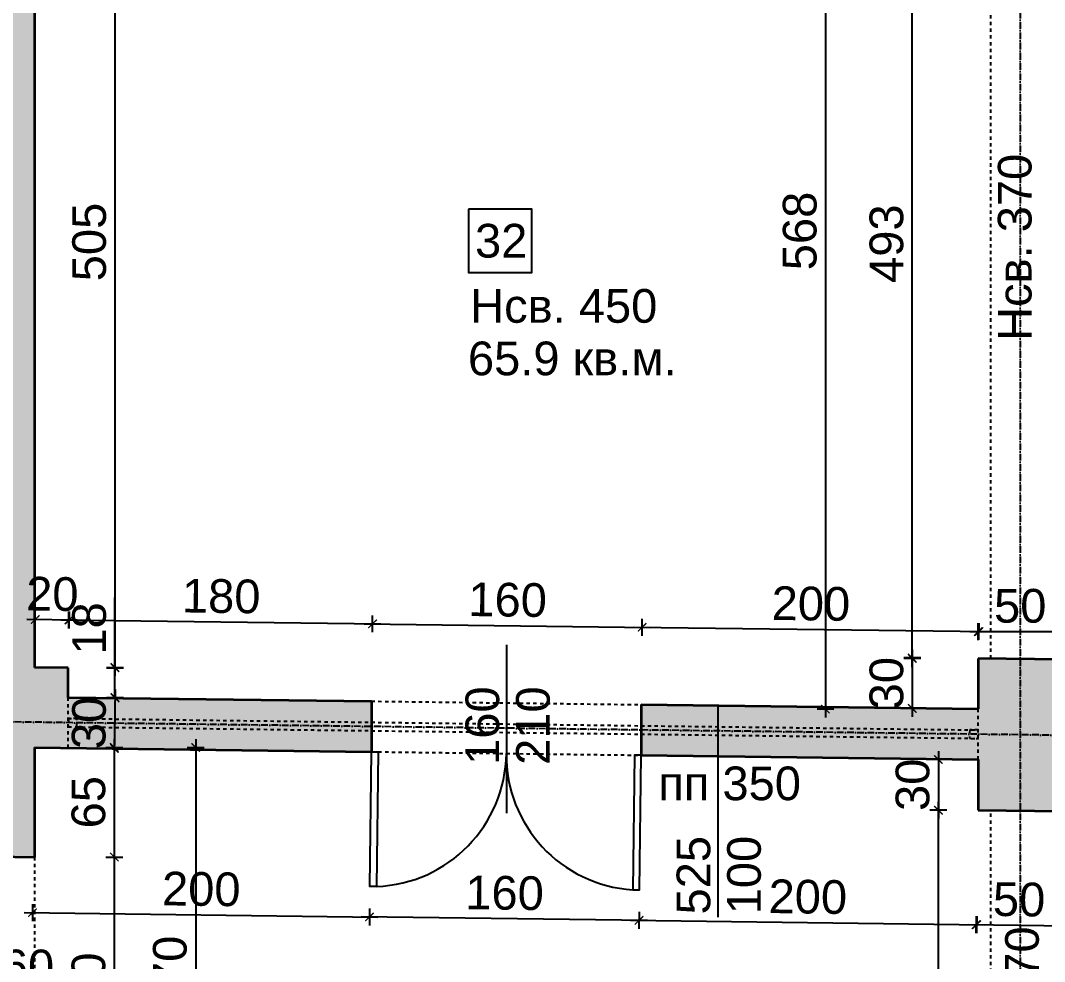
# Model space of a CAD drawing. Header units: inches. Extents: x -72385 to 39588, y -6525 to 66685.
# Drawn here: x -45348 to -44740, y 23279 to 23838 of the extents above; entities that cross this region are included whole.
import ezdxf

# ---------------------------------------------------------------- set-up
doc = ezdxf.new("R2010")
doc.units = ezdxf.units.IN
doc.header["$MEASUREMENT"] = 0
doc.linetypes.add('DashDot', pattern=[0.6, 0.4, -0.1, 0, -0.1])
doc.linetypes.add('Hidden', pattern=[0.4, 0.2, -0.2])
for name, color, linetype, lineweight in [('Врати', 251, 'Continuous', 25), ('Надписи Hсв', 252, 'Continuous', 25), ('Надписи врати', 252, 'Continuous', 25), ('Надписи коти вътрешни', 252, 'Continuous', 25), ('Надписи номера на пом.', 252, 'Continuous', 25), ('Надписи площ', 252, 'Continuous', 25), ('Надписи прозорци', 252, 'Continuous', 25), ('Оси', 252, 'DashDot', 25), ('Пунктир', 253, 'Hidden', 25), ('Разрезни линии', 7, 'Continuous', 35), ('Щрих стени', 254, 'Continuous', 25)]:
    doc.layers.add(name, color=color, linetype=linetype, lineweight=lineweight)
doc.styles.add('Arial Regular', font='arial.ttf')
doc.styles.get("Standard").update_dxf_attribs({"font": 'arial.ttf'})
doc.dimstyles.new('Annotative', dxfattribs={"dimscale": 0, "dimtxt": 20, "dimasz": 5, "dimexe": 5, "dimexo": 5, "dimgap": 5, "dimtad": 1, "dimdec": 0, "dimzin": 0, "dimdsep": 46, "dimtxsty": 'Standard', "dimblk": 'ARCHTICK', "dimcen": 5, "dimdle": 5, "dimadec": 0, "dimazin": 0, "dimtfac": 1, "dimtdec": 0, "dimtofl": 0, "dimtmove": 0, "dimatfit": 3, "dimldrblk": 'ARCHTICK', "dimfxl": 5, "dimfxlon": 1, "dimtolj": 1, "dimtzin": 0, "dimarcsym": 1})

# ---------------------------------------------------------------- blocks, each defined once
blk = doc.blocks.new('_ArchTick')
at = {"color": 0, "linetype": 'ByBlock', "const_width": 0.15}
blk.add_lwpolyline([(-0.5, -0.5), (0.5, 0.5)], dxfattribs=at)
blk = doc.blocks.new('*D2908')
at = {"layer": 'Defpoints', "color": 0, "ltscale": 50, "transparency": 16777216}
for p in [(-44818.92, 23951.43), (-44772.34, 23951.43), (-44772.34, 23458.84)]:
    blk.add_point(p, dxfattribs=at)
at = {"layer": 'Надписи коти вътрешни', "color": 0, "lineweight": -2, "ltscale": 50, "transparency": 16777216}
for p, q in [((-44818.92, 23453.84), (-44818.92, 23956.43)), ((-44813.92, 23951.43), (-44823.92, 23951.43)), ((-44813.92, 23458.84), (-44823.92, 23458.84))]:
    blk.add_line(p, q, dxfattribs=at)
at = {"layer": 'Надписи коти вътрешни', "color": 0, "lineweight": -2, "ltscale": 50, "transparency": 16777216, "xscale": 5, "yscale": 5, "zscale": 5}
for p, rotation in [((-44818.92, 23951.43), 90), ((-44818.92, 23458.84), 270)]:
    blk.add_blockref('_ArchTick', p, dxfattribs=dict(at, rotation=rotation))
at = {"layer": 'Надписи коти вътрешни', "color": 0, "ltscale": 50, "transparency": 16777216, "insert": (-44834.14, 23705.14), "char_height": 20, "attachment_point": 5, "rotation": 90}
blk.add_mtext('\\A1;493', dxfattribs=at)
blk = doc.blocks.new('*D2909')
at = {"layer": 'Defpoints', "color": 0, "ltscale": 50, "transparency": 16777216}
for p in [(-44804.84, 23459.26), (-44818.92, 23429.3), (-44804.84, 23429.3)]:
    blk.add_point(p, dxfattribs=at)
at = {"layer": 'Надписи коти вътрешни', "color": 0, "lineweight": -2, "ltscale": 50, "transparency": 16777216}
for p, q in [((-44818.92, 23464.26), (-44818.92, 23424.3)), ((-44813.92, 23459.26), (-44823.92, 23459.26)), ((-44813.92, 23429.3), (-44823.92, 23429.3))]:
    blk.add_line(p, q, dxfattribs=at)
at = {"layer": 'Надписи коти вътрешни', "color": 0, "lineweight": -2, "ltscale": 50, "transparency": 16777216, "xscale": 5, "yscale": 5, "zscale": 5}
for p, rotation in [((-44818.92, 23459.26), 90), ((-44818.92, 23429.3), 270)]:
    blk.add_blockref('_ArchTick', p, dxfattribs=dict(at, rotation=rotation))
at = {"layer": 'Надписи коти вътрешни', "color": 0, "ltscale": 50, "transparency": 16777216, "insert": (-44834.14, 23444.28), "char_height": 20, "attachment_point": 5, "rotation": 90}
blk.add_mtext('\\A1;30', dxfattribs=at)
blk = doc.blocks.new('*D2910')
at = {"layer": 'Defpoints', "color": 0, "ltscale": 50, "transparency": 16777216}
for p in [(-45339.84, 23958.65), (-45339.84, 23453.61), (-45292.14, 23453.61)]:
    blk.add_point(p, dxfattribs=at)
at = {"layer": 'Надписи коти вътрешни', "color": 0, "lineweight": -2, "ltscale": 50, "transparency": 16777216}
for p, q in [((-45297.14, 23958.65), (-45287.14, 23958.65)), ((-45292.14, 23963.65), (-45292.14, 23448.61)), ((-45297.14, 23453.61), (-45287.14, 23453.61))]:
    blk.add_line(p, q, dxfattribs=at)
at = {"layer": 'Надписи коти вътрешни', "color": 0, "lineweight": -2, "ltscale": 50, "transparency": 16777216, "xscale": 5, "yscale": 5, "zscale": 5}
for p, rotation in [((-45292.14, 23958.65), 90), ((-45292.14, 23453.61), 270)]:
    blk.add_blockref('_ArchTick', p, dxfattribs=dict(at, rotation=rotation))
at = {"layer": 'Надписи коти вътрешни', "color": 0, "ltscale": 50, "transparency": 16777216, "insert": (-45307.35, 23706.13), "char_height": 20, "attachment_point": 5, "rotation": 90}
blk.add_mtext('\\A1;505', dxfattribs=at)
blk = doc.blocks.new('*D7408')
at = {"layer": 'Defpoints', "color": 0, "ltscale": 50, "transparency": 16777216}
for p in [(-45319.84, 23453.36), (-45319.84, 23435.86), (-45292.14, 23435.86)]:
    blk.add_point(p, dxfattribs=at)
at = {"layer": 'Надписи коти вътрешни', "color": 0, "lineweight": -2, "ltscale": 50, "transparency": 16777216}
for p, q in [((-45292.14, 23453.36), (-45292.14, 23495.17)), ((-45292.14, 23435.86), (-45292.14, 23458.36)), ((-45297.14, 23453.36), (-45287.14, 23453.36)), ((-45297.14, 23435.86), (-45287.14, 23435.86))]:
    blk.add_line(p, q, dxfattribs=at)
at = {"layer": 'Надписи коти вътрешни', "color": 0, "lineweight": -2, "ltscale": 50, "transparency": 16777216, "xscale": 5, "yscale": 5, "zscale": 5}
for p, rotation in [((-45292.14, 23453.36), 90), ((-45292.14, 23435.86), 270)]:
    blk.add_blockref('_ArchTick', p, dxfattribs=dict(at, rotation=rotation))
at = {"layer": 'Надписи коти вътрешни', "color": 0, "ltscale": 50, "transparency": 16777216, "insert": (-45307.35, 23476.76), "char_height": 20, "attachment_point": 5, "rotation": 90}
blk.add_mtext('\\A1;18', dxfattribs=at)
blk = doc.blocks.new('*D2912')
at = {"layer": 'Defpoints', "color": 0, "ltscale": 50, "transparency": 16777216}
for p in [(-44772.27, 23996.43), (-44870.43, 23428.9), (-44772.34, 23428.89)]:
    blk.add_point(p, dxfattribs=at)
at = {"layer": 'Надписи коти вътрешни', "color": 0, "lineweight": -2, "ltscale": 50, "transparency": 16777216}
for p, q in [((-44870.37, 24001.44), (-44870.44, 23423.9)), ((-44865.37, 23996.44), (-44875.37, 23996.44)), ((-44865.43, 23428.9), (-44875.43, 23428.9))]:
    blk.add_line(p, q, dxfattribs=at)
at = {"layer": 'Надписи коти вътрешни', "color": 0, "lineweight": -2, "ltscale": 50, "transparency": 16777216, "xscale": 5, "yscale": 5, "zscale": 5}
for p, rotation in [((-44870.37, 23996.44), 89.99357450580152), ((-44870.43, 23428.9), 269.9935745058015)]:
    blk.add_blockref('_ArchTick', p, dxfattribs=dict(at, rotation=rotation))
at = {"layer": 'Надписи коти вътрешни', "color": 0, "ltscale": 50, "transparency": 16777216, "insert": (-44885.61, 23712.67), "char_height": 20, "attachment_point": 5, "rotation": 89.99357}
blk.add_mtext('\\A1;568', dxfattribs=at)
blk = doc.blocks.new('*D2913')
at = {"layer": 'Defpoints', "color": 0, "ltscale": 50, "transparency": 16777216}
for p in [(-45339.48, 23482.05), (-45339.84, 23453.61), (-45319.84, 23453.36)]:
    blk.add_point(p, dxfattribs=at)
at = {"layer": 'Надписи коти вътрешни', "color": 0, "lineweight": -2, "ltscale": 50, "transparency": 16777216}
for p, q in [((-45339.54, 23477.05), (-45339.41, 23487.05)), ((-45319.54, 23476.79), (-45319.41, 23486.79)), ((-45314.48, 23481.73), (-45344.47, 23482.11))]:
    blk.add_line(p, q, dxfattribs=at)
at = {"layer": 'Надписи коти вътрешни', "color": 0, "lineweight": -2, "ltscale": 50, "transparency": 16777216, "xscale": 5, "yscale": 5, "zscale": 5}
for p, rotation in [((-45339.48, 23482.05), 179.2706286525254), ((-45319.48, 23481.79), 359.2706286525254)]:
    blk.add_blockref('_ArchTick', p, dxfattribs=dict(at, rotation=rotation))
at = {"layer": 'Надписи коти вътрешни', "color": 0, "ltscale": 50, "transparency": 16777216, "insert": (-45329.28, 23497.13), "char_height": 20, "attachment_point": 5, "rotation": 359.27063}
blk.add_mtext('\\A1;20', dxfattribs=at)
blk = doc.blocks.new('*D4088')
at = {"layer": 'Defpoints', "color": 0, "ltscale": 50, "transparency": 16777216}
for p in [(-45139.25, 23479.5), (-45319.84, 23435.86), (-45139.84, 23433.57)]:
    blk.add_point(p, dxfattribs=at)
at = {"layer": 'Надписи коти вътрешни', "color": 0, "lineweight": -2, "ltscale": 50, "transparency": 16777216}
for p, q in [((-45319.32, 23476.79), (-45319.19, 23486.79)), ((-45139.32, 23474.5), (-45139.19, 23484.5)), ((-45324.25, 23481.85), (-45134.25, 23479.43))]:
    blk.add_line(p, q, dxfattribs=at)
at = {"layer": 'Надписи коти вътрешни', "color": 0, "lineweight": -2, "ltscale": 50, "transparency": 16777216, "xscale": 5, "yscale": 5, "zscale": 5}
for p, rotation in [((-45319.25, 23481.79), 179.2706286525463), ((-45139.25, 23479.5), 359.2706286525463)]:
    blk.add_blockref('_ArchTick', p, dxfattribs=dict(at, rotation=rotation))
at = {"layer": 'Надписи коти вътрешни', "color": 0, "ltscale": 50, "transparency": 16777216, "insert": (-45229.06, 23495.85), "char_height": 20, "attachment_point": 5, "rotation": 359.27063}
blk.add_mtext('\\A1;180', dxfattribs=at)
blk = doc.blocks.new('*D2914')
at = {"layer": 'Defpoints', "color": 0, "ltscale": 50, "transparency": 16777216}
for p in [(-44979.25, 23477.46), (-45139.84, 23433.57), (-44979.84, 23431.53)]:
    blk.add_point(p, dxfattribs=at)
at = {"layer": 'Надписи коти вътрешни', "color": 0, "lineweight": -2, "ltscale": 50, "transparency": 16777216}
for p, q in [((-45139.32, 23474.5), (-45139.19, 23484.5)), ((-45144.25, 23479.56), (-44974.25, 23477.4)), ((-44979.32, 23472.46), (-44979.19, 23482.46))]:
    blk.add_line(p, q, dxfattribs=at)
at = {"layer": 'Надписи коти вътрешни', "color": 0, "lineweight": -2, "ltscale": 50, "transparency": 16777216, "xscale": 5, "yscale": 5, "zscale": 5}
for p, rotation in [((-45139.25, 23479.5), 179.2706286525475), ((-44979.25, 23477.46), 359.2706286525475)]:
    blk.add_blockref('_ArchTick', p, dxfattribs=dict(at, rotation=rotation))
at = {"layer": 'Надписи коти вътрешни', "color": 0, "ltscale": 50, "transparency": 16777216, "insert": (-45059.06, 23493.69), "char_height": 20, "attachment_point": 5, "rotation": 359.27063}
blk.add_mtext('\\A1;160', dxfattribs=at)
blk = doc.blocks.new('*D2915')
at = {"layer": 'Defpoints', "color": 0, "ltscale": 50, "transparency": 16777216}
for p in [(-44779.25, 23474.92), (-44979.84, 23431.53), (-44779.84, 23428.98)]:
    blk.add_point(p, dxfattribs=at)
at = {"layer": 'Надписи коти вътрешни', "color": 0, "lineweight": -2, "ltscale": 50, "transparency": 16777216}
for p, q in [((-44979.32, 23472.46), (-44979.19, 23482.46)), ((-44779.32, 23469.92), (-44779.19, 23479.91)), ((-44984.25, 23477.52), (-44774.25, 23474.85))]:
    blk.add_line(p, q, dxfattribs=at)
at = {"layer": 'Надписи коти вътрешни', "color": 0, "lineweight": -2, "ltscale": 50, "transparency": 16777216, "xscale": 5, "yscale": 5, "zscale": 5}
for p, rotation in [((-44979.25, 23477.46), 179.2706286525473), ((-44779.25, 23474.92), 359.2706286525473)]:
    blk.add_blockref('_ArchTick', p, dxfattribs=dict(at, rotation=rotation))
at = {"layer": 'Надписи коти вътрешни', "color": 0, "ltscale": 50, "transparency": 16777216, "insert": (-44879.06, 23491.4), "char_height": 20, "attachment_point": 5, "rotation": 359.27063}
blk.add_mtext('\\A1;200', dxfattribs=at)
blk = doc.blocks.new('*D2916')
at = {"layer": 'Defpoints', "color": 0, "ltscale": 50, "transparency": 16777216}
for p in [(-44729.84, 23474.85), (-44779.84, 23458.94), (-44729.84, 23458.94)]:
    blk.add_point(p, dxfattribs=at)
at = {"layer": 'Надписи коти вътрешни', "color": 0, "lineweight": -2, "ltscale": 50, "transparency": 16777216}
for p, q in [((-44779.84, 23469.85), (-44779.84, 23479.85)), ((-44729.84, 23469.85), (-44729.84, 23479.85)), ((-44784.84, 23474.85), (-44724.84, 23474.85))]:
    blk.add_line(p, q, dxfattribs=at)
at = {"layer": 'Надписи коти вътрешни', "color": 0, "lineweight": -2, "ltscale": 50, "transparency": 16777216, "xscale": 5, "yscale": 5, "zscale": 5, "rotation": 180}
blk.add_blockref('_ArchTick', (-44779.84, 23474.85), dxfattribs=at)
at = {"layer": 'Надписи коти вътрешни', "color": 0, "lineweight": -2, "ltscale": 50, "transparency": 16777216, "xscale": 5, "yscale": 5, "zscale": 5}
blk.add_blockref('_ArchTick', (-44729.84, 23474.85), dxfattribs=at)
at = {"layer": 'Надписи коти вътрешни', "color": 0, "ltscale": 50, "transparency": 16777216, "insert": (-44754.84, 23490.06), "char_height": 20, "attachment_point": 5}
blk.add_mtext('\\A1;50', dxfattribs=at)
blk = doc.blocks.new('*D7410')
at = {"layer": 'Defpoints', "color": 0, "ltscale": 50, "transparency": 16777216}
for p in [(-45339.84, 23341.1), (-45339.84, 23181.09), (-45292.55, 23181.09)]:
    blk.add_point(p, dxfattribs=at)
at = {"layer": 'Надписи коти вътрешни', "color": 0, "lineweight": -2, "ltscale": 50, "transparency": 16777216}
for p, q in [((-45292.55, 23346.1), (-45292.55, 23176.09)), ((-45297.55, 23341.1), (-45287.55, 23341.1)), ((-45297.55, 23181.09), (-45287.55, 23181.09))]:
    blk.add_line(p, q, dxfattribs=at)
at = {"layer": 'Надписи коти вътрешни', "color": 0, "lineweight": -2, "ltscale": 50, "transparency": 16777216, "xscale": 5, "yscale": 5, "zscale": 5}
for p, rotation in [((-45292.55, 23341.1), 90), ((-45292.55, 23181.09), 270)]:
    blk.add_blockref('_ArchTick', p, dxfattribs=dict(at, rotation=rotation))
at = {"layer": 'Надписи коти вътрешни', "color": 0, "ltscale": 50, "transparency": 16777216, "insert": (-45307.76, 23261.1), "char_height": 20, "attachment_point": 5, "rotation": 90}
blk.add_mtext('\\A1;160', dxfattribs=at)
blk = doc.blocks.new('*D7409')
at = {"layer": 'Defpoints', "color": 0, "ltscale": 50, "transparency": 16777216}
for p in [(-45339.84, 23406.11), (-45339.84, 23341.1), (-45292.55, 23341.1)]:
    blk.add_point(p, dxfattribs=at)
at = {"layer": 'Надписи коти вътрешни', "color": 0, "lineweight": -2, "ltscale": 50, "transparency": 16777216}
for p, q in [((-45297.55, 23406.11), (-45287.55, 23406.11)), ((-45292.55, 23411.11), (-45292.55, 23336.1)), ((-45297.55, 23341.1), (-45287.55, 23341.1))]:
    blk.add_line(p, q, dxfattribs=at)
at = {"layer": 'Надписи коти вътрешни', "color": 0, "lineweight": -2, "ltscale": 50, "transparency": 16777216, "xscale": 5, "yscale": 5, "zscale": 5}
for p, rotation in [((-45292.55, 23406.11), 90), ((-45292.55, 23341.1), 270)]:
    blk.add_blockref('_ArchTick', p, dxfattribs=dict(at, rotation=rotation))
at = {"layer": 'Надписи коти вътрешни', "color": 0, "ltscale": 50, "transparency": 16777216, "insert": (-45307.76, 23373.61), "char_height": 20, "attachment_point": 5, "rotation": 90}
blk.add_mtext('\\A1;65', dxfattribs=at)
blk = doc.blocks.new('*D3059')
at = {"layer": 'Defpoints', "color": 0, "ltscale": 50, "transparency": 16777216}
for p in [(-44779.84, 23368.93), (-44729.84, 23368.29), (-44730.7, 23300.28)]:
    blk.add_point(p, dxfattribs=at)
at = {"layer": 'Надписи коти вътрешни', "color": 0, "lineweight": -2, "ltscale": 50, "transparency": 16777216}
for p, q in [((-44780.64, 23305.92), (-44780.77, 23295.92)), ((-44730.64, 23305.28), (-44730.77, 23295.28)), ((-44785.7, 23300.98), (-44725.7, 23300.22))]:
    blk.add_line(p, q, dxfattribs=at)
at = {"layer": 'Надписи коти вътрешни', "color": 0, "lineweight": -2, "ltscale": 50, "transparency": 16777216, "xscale": 5, "yscale": 5, "zscale": 5}
for p, rotation in [((-44780.7, 23300.92), 179.2706286525463), ((-44730.7, 23300.28), 359.2706286525462)]:
    blk.add_blockref('_ArchTick', p, dxfattribs=dict(at, rotation=rotation))
at = {"layer": 'Надписи коти вътрешни', "color": 0, "ltscale": 50, "transparency": 16777216, "insert": (-44755.51, 23315.81), "char_height": 20, "attachment_point": 5, "rotation": 359.27063}
blk.add_mtext('\\A1;50', dxfattribs=at)
blk = doc.blocks.new('*D3060')
at = {"layer": 'Defpoints', "color": 0, "ltscale": 50, "transparency": 16777216}
for p in [(-44979.84, 23401.53), (-44779.84, 23398.98), (-44781.09, 23300.92)]:
    blk.add_point(p, dxfattribs=at)
at = {"layer": 'Надписи коти вътрешни', "color": 0, "lineweight": -2, "ltscale": 50, "transparency": 16777216}
for p, q in [((-44981.02, 23308.47), (-44981.15, 23298.47)), ((-44986.09, 23303.53), (-44776.09, 23300.86)), ((-44781.02, 23305.92), (-44781.15, 23295.92))]:
    blk.add_line(p, q, dxfattribs=at)
at = {"layer": 'Надписи коти вътрешни', "color": 0, "lineweight": -2, "ltscale": 50, "transparency": 16777216, "xscale": 5, "yscale": 5, "zscale": 5}
for p, rotation in [((-44981.09, 23303.47), 179.2706286525494), ((-44781.09, 23300.92), 359.2706286525493)]:
    blk.add_blockref('_ArchTick', p, dxfattribs=dict(at, rotation=rotation))
at = {"layer": 'Надписи коти вътрешни', "color": 0, "ltscale": 50, "transparency": 16777216, "insert": (-44880.89, 23317.41), "char_height": 20, "attachment_point": 5, "rotation": 359.27063}
blk.add_mtext('\\A1;200', dxfattribs=at)
blk = doc.blocks.new('*D3061')
at = {"layer": 'Defpoints', "color": 0, "ltscale": 50, "transparency": 16777216}
for p in [(-45139.84, 23403.56), (-44979.84, 23401.53), (-45141.09, 23305.51)]:
    blk.add_point(p, dxfattribs=at)
at = {"layer": 'Надписи коти вътрешни', "color": 0, "lineweight": -2, "ltscale": 50, "transparency": 16777216}
for p, q in [((-45141.02, 23310.51), (-45141.15, 23300.51)), ((-44981.02, 23308.47), (-44981.15, 23298.47)), ((-44976.09, 23303.41), (-45146.09, 23305.57))]:
    blk.add_line(p, q, dxfattribs=at)
at = {"layer": 'Надписи коти вътрешни', "color": 0, "lineweight": -2, "ltscale": 50, "transparency": 16777216, "xscale": 5, "yscale": 5, "zscale": 5}
for p, rotation in [((-45141.09, 23305.51), 179.2706286525475), ((-44981.09, 23303.47), 359.2706286525476)]:
    blk.add_blockref('_ArchTick', p, dxfattribs=dict(at, rotation=rotation))
at = {"layer": 'Надписи коти вътрешни', "color": 0, "ltscale": 50, "transparency": 16777216, "insert": (-45060.89, 23319.7), "char_height": 20, "attachment_point": 5, "rotation": 359.27063}
blk.add_mtext('\\A1;160', dxfattribs=at)
blk = doc.blocks.new('*D3062')
at = {"layer": 'Defpoints', "color": 0, "ltscale": 50, "transparency": 16777216}
for p in [(-45339.84, 23406.11), (-45139.84, 23403.56), (-45141.09, 23305.51)]:
    blk.add_point(p, dxfattribs=at)
at = {"layer": 'Надписи коти вътрешни', "color": 0, "lineweight": -2, "ltscale": 50, "transparency": 16777216}
for p, q in [((-45341.02, 23313.05), (-45341.15, 23303.05)), ((-45141.02, 23310.51), (-45141.15, 23300.51)), ((-45346.09, 23308.12), (-45136.09, 23305.44))]:
    blk.add_line(p, q, dxfattribs=at)
at = {"layer": 'Надписи коти вътрешни', "color": 0, "lineweight": -2, "ltscale": 50, "transparency": 16777216, "xscale": 5, "yscale": 5, "zscale": 5}
for p, rotation in [((-45341.09, 23308.05), 179.2706286525494), ((-45141.09, 23305.51), 359.2706286525493)]:
    blk.add_blockref('_ArchTick', p, dxfattribs=dict(at, rotation=rotation))
at = {"layer": 'Надписи коти вътрешни', "color": 0, "ltscale": 50, "transparency": 16777216, "insert": (-45240.89, 23321.99), "char_height": 20, "attachment_point": 5, "rotation": 359.27063}
blk.add_mtext('\\A1;200', dxfattribs=at)
blk = doc.blocks.new('*D3063')
at = {"layer": 'Defpoints', "color": 0, "ltscale": 50, "transparency": 16777216}
for p in [(-45339.84, 23406.11), (-45339.84, 23136.09), (-45244.22, 23136.09)]:
    blk.add_point(p, dxfattribs=at)
at = {"layer": 'Надписи коти вътрешни', "color": 0, "lineweight": -2, "ltscale": 50, "transparency": 16777216}
for p, q in [((-45249.22, 23406.11), (-45239.22, 23406.11)), ((-45244.22, 23411.11), (-45244.22, 23131.09)), ((-45249.22, 23136.09), (-45239.22, 23136.09))]:
    blk.add_line(p, q, dxfattribs=at)
at = {"layer": 'Надписи коти вътрешни', "color": 0, "lineweight": -2, "ltscale": 50, "transparency": 16777216, "xscale": 5, "yscale": 5, "zscale": 5}
for p, rotation in [((-45244.22, 23406.11), 90), ((-45244.22, 23136.09), 270)]:
    blk.add_blockref('_ArchTick', p, dxfattribs=dict(at, rotation=rotation))
at = {"layer": 'Надписи коти вътрешни', "color": 0, "ltscale": 50, "transparency": 16777216, "insert": (-45259.44, 23271.1), "char_height": 20, "attachment_point": 5, "rotation": 90}
blk.add_mtext('\\A1;270', dxfattribs=at)
blk = doc.blocks.new('*D3064')
at = {"layer": 'Defpoints', "color": 0, "ltscale": 50, "transparency": 16777216}
for p in [(-44779.84, 23398.98), (-44803.44, 23368.93), (-44779.84, 23368.93)]:
    blk.add_point(p, dxfattribs=at)
at = {"layer": 'Надписи коти вътрешни', "color": 0, "lineweight": -2, "ltscale": 50, "transparency": 16777216}
for p, q in [((-44803.44, 23403.98), (-44803.44, 23363.93)), ((-44798.44, 23398.98), (-44808.44, 23398.98)), ((-44798.44, 23368.93), (-44808.44, 23368.93))]:
    blk.add_line(p, q, dxfattribs=at)
at = {"layer": 'Надписи коти вътрешни', "color": 0, "lineweight": -2, "ltscale": 50, "transparency": 16777216, "xscale": 5, "yscale": 5, "zscale": 5}
for p, rotation in [((-44803.44, 23398.98), 90), ((-44803.44, 23368.93), 270)]:
    blk.add_blockref('_ArchTick', p, dxfattribs=dict(at, rotation=rotation))
at = {"layer": 'Надписи коти вътрешни', "color": 0, "ltscale": 50, "transparency": 16777216, "insert": (-44818.66, 23383.96), "char_height": 20, "attachment_point": 5, "rotation": 90}
blk.add_mtext('\\A1;30', dxfattribs=at)
blk = doc.blocks.new('*D3065')
at = {"layer": 'Defpoints', "color": 0, "ltscale": 50, "transparency": 16777216}
for p in [(-44803.44, 23368.83), (-44772.34, 23368.83), (-44772.34, 23128.86)]:
    blk.add_point(p, dxfattribs=at)
at = {"layer": 'Надписи коти вътрешни', "color": 0, "lineweight": -2, "ltscale": 50, "transparency": 16777216}
for p, q in [((-44803.44, 23123.86), (-44803.44, 23373.83)), ((-44798.44, 23368.83), (-44808.44, 23368.83)), ((-44798.44, 23128.86), (-44808.44, 23128.86))]:
    blk.add_line(p, q, dxfattribs=at)
at = {"layer": 'Надписи коти вътрешни', "color": 0, "lineweight": -2, "ltscale": 50, "transparency": 16777216, "xscale": 5, "yscale": 5, "zscale": 5}
for p, rotation in [((-44803.44, 23368.83), 90), ((-44803.44, 23128.86), 270)]:
    blk.add_blockref('_ArchTick', p, dxfattribs=dict(at, rotation=rotation))
at = {"layer": 'Надписи коти вътрешни', "color": 0, "ltscale": 50, "transparency": 16777216, "insert": (-44818.66, 23248.85), "char_height": 20, "attachment_point": 5, "rotation": 90}
blk.add_mtext('\\A1;240', dxfattribs=at)
blk = doc.blocks.new('*D7407')
at = {"layer": 'Defpoints', "color": 0, "ltscale": 10, "transparency": 16777216}
for p in [(-45280.48, 23435.36), (-45292.48, 23405.51), (-45280.86, 23405.36)]:
    blk.add_point(p, dxfattribs=at)
at = {"layer": 'Надписи коти вътрешни', "color": 0, "lineweight": -2, "ltscale": 10, "transparency": 16777216}
for p, q in [((-45292.04, 23440.5), (-45292.55, 23400.51)), ((-45287.1, 23435.44), (-45297.1, 23435.57)), ((-45287.48, 23405.44), (-45297.48, 23405.57))]:
    blk.add_line(p, q, dxfattribs=at)
at = {"layer": 'Надписи коти вътрешни', "color": 0, "lineweight": -2, "ltscale": 10, "transparency": 16777216, "xscale": 5, "yscale": 5, "zscale": 5}
for p, rotation in [((-45292.1, 23435.5), 89.27062865254908), ((-45292.48, 23405.51), 269.2706286525491)]:
    blk.add_blockref('_ArchTick', p, dxfattribs=dict(at, rotation=rotation))
at = {"layer": 'Надписи коти вътрешни', "color": 0, "ltscale": 10, "transparency": 16777216, "insert": (-45307.51, 23420.7), "char_height": 20, "attachment_point": 5, "rotation": 89.27063}
blk.add_mtext('\\A1;30', dxfattribs=at)

msp = doc.modelspace()

# ---------------------------------------------------------------- hatches: boundary and pattern name
at = {"layer": 'Щрих стени', "ltscale": 10}
h = msp.add_hatch(color=256, dxfattribs=at)
h.dxf.hatch_style = 1
h.paths.add_polyline_path([(-45319.84, 23453.36), (-45339.84, 23453.61), (-45339.84, 23958.65), (-45337.34, 23958.62), (-45337.34, 24038.63), (-45372.34, 24039.08), (-45372.34, 23959.07), (-45369.84, 23959.04), (-45369.84, 23454), (-45372.34, 23454.03), (-45372.34, 23436.53), (-45449.84, 23437.51), (-45449.84, 23407.51), (-45369.84, 23406.49), (-45369.84, 23341.49), (-45339.84, 23341.1), (-45339.84, 23406.11), (-45139.84, 23403.56), (-45139.84, 23433.57), (-45319.84, 23435.86)])
h.paths.add_polyline_path([(-44729.84, 23458.3), (-44779.84, 23458.94), (-44779.84, 23428.98), (-44979.84, 23431.53), (-44979.84, 23401.53), (-44779.84, 23398.98), (-44779.84, 23368.93), (-44729.84, 23368.29), (-44729.84, 23398.34), (-44179.84, 23391.34), (-44179.84, 23361.29), (-44129.84, 23360.66), (-44129.84, 23390.71), (-43699.84, 23385.23), (-43699.84, 23415.23), (-44129.84, 23420.71), (-44129.84, 23450.66), (-44139.84, 23450.79), (-44139.84, 23943.38), (-44137.34, 23943.35), (-44137.34, 24023.35), (-44172.34, 24023.8), (-44172.34, 23943.79), (-44169.84, 23943.76), (-44169.84, 23451.17), (-44204.84, 23451.62), (-44204.84, 23421.66), (-44729.84, 23428.35)])
h.paths.add_polyline_path([(-44737.34, 24030.99), (-44772.34, 24031.44), (-44772.34, 23951.43), (-44737.34, 23950.98)])
h.paths.add_polyline_path([(-45037.34, 24034.81), (-45072.34, 24035.26), (-45072.34, 24000.25), (-45037.34, 23999.81)])
h.paths.add_polyline_path([(-44437.34, 24027.17), (-44472.34, 24027.62), (-44472.34, 23992.61), (-44437.34, 23992.17)])
h.paths.add_polyline_path([(-43837.34, 24019.53), (-43872.34, 24019.98), (-43872.34, 23984.98), (-43837.34, 23984.53)], flags=17)
h.paths.add_polyline_path([(-43507.34, 24015.33), (-43572.34, 24016.16), (-43572.34, 23936.15), (-43554.84, 23935.93), (-43554.84, 23443.34), (-43579.84, 23443.66), (-43579.84, 23413.71), (-43609.84, 23414.09), (-43609.84, 23384.09), (-43579.84, 23383.7), (-43579.84, 23353.65), (-43499.84, 23352.63), (-43499.84, 23382.69), (-43064.84, 23377.15), (-43064.84, 23407.15), (-43499.84, 23412.69), (-43499.84, 23442.64), (-43524.84, 23442.96), (-43524.84, 23935.55), (-43507.34, 23935.33)])
h.paths.add_polyline_path([(-43207.34, 24011.51), (-43242.34, 24011.96), (-43242.34, 23976.96), (-43207.34, 23976.51)], flags=17)
h.paths.add_polyline_path([(-42709.84, 23402.63), (-42899.84, 23405.05), (-42899.84, 23435), (-42909.84, 23435.13), (-42909.84, 23927.72), (-42907.34, 23927.69), (-42907.34, 24007.69), (-42942.34, 24008.14), (-42942.34, 23928.13), (-42939.84, 23928.1), (-42939.84, 23435.51), (-42974.84, 23435.96), (-42974.84, 23376), (-42949.84, 23375.68), (-42949.84, 23345.63), (-42899.84, 23345), (-42899.84, 23375.05), (-42709.84, 23372.63)])

# ---------------------------------------------------------------- linework, layer by layer
at = {"layer": 'Врати', "ltscale": 50}
for points in [[(-45139.84, 23403.56), (-45135.84, 23403.51), (-45136.86, 23323.51), (-45140.86, 23323.56)], [(-44979.84, 23401.53), (-44983.84, 23401.58), (-44984.86, 23321.58), (-44980.86, 23321.53)]]:
    msp.add_lwpolyline(points, close=True, dxfattribs=at)
for centre, start, end in [((-45139.84, 23403.56), 272.13661, 359.27063), ((-44979.84, 23401.53), 179.27063, 266.40464)]:
    msp.add_arc(centre, 80.01, start, end, dxfattribs=at)
at = {"layer": 'Надписи врати', "ltscale": 50}
msp.add_line((-45059.58, 23367.11), (-45059.58, 23467.11), dxfattribs=at)
at = {"layer": 'Надписи номера на пом.', "ltscale": 50}
msp.add_lwpolyline([(-45082.3, 23725.57), (-45082.3, 23688.07), (-45044.8, 23688.07), (-45044.8, 23725.57)], close=True, dxfattribs=at)
at = {"layer": 'Надписи прозорци', "ltscale": 50}
msp.add_line((-44934.29, 23430.95), (-44934.29, 23305.3), dxfattribs=at)
at = {"layer": 'Оси', "ltscale": 10}
for p, q in [((-44754.84, 24513.75), (-44754.84, 21713.53)), ((-39839.84, 23351.09), (-52799.84, 23516.08))]:
    msp.add_line(p, q, dxfattribs=at)
at = {"layer": 'Пунктир', "ltscale": 10}
for p, q in [((-44772.34, 23458.84), (-44772.34, 23951.43)), ((-45319.84, 23435.86), (-44779.84, 23428.98)), ((-45319.84, 23405.86), (-45319.84, 23435.86)), ((-45139.84, 23433.57), (-44979.84, 23431.53)), ((-44779.84, 23398.98), (-44779.84, 23428.98)), ((-45319.84, 23423.36), (-44779.84, 23416.48)), ((-45319.84, 23418.36), (-44779.84, 23411.48)), ((-45319.84, 23405.86), (-44779.84, 23398.98)), ((-45139.84, 23403.56), (-44979.84, 23401.53)), ((-44772.34, 23128.86), (-44772.34, 23368.83)), ((-45339.84, 23341.1), (-45339.84, 23181.09))]:
    msp.add_line(p, q, dxfattribs=at)
for points in [[(-45319.84, 23418.36), (-45314.84, 23418.29), (-45314.77, 23423.29), (-45319.77, 23423.36), (-45319.84, 23418.36)], [(-44784.9, 23411.55), (-44779.9, 23411.49), (-44779.84, 23416.49), (-44784.84, 23416.55), (-44784.9, 23411.55)]]:
    msp.add_lwpolyline(points, dxfattribs=at)
at = {"layer": 'Разрезни линии', "ltscale": 50}
for p, q in [((-45339.84, 23958.65), (-45339.84, 23453.61)), ((-44729.84, 23458.3), (-44779.84, 23458.94)), ((-44779.84, 23458.94), (-44779.84, 23428.98)), ((-45319.84, 23453.36), (-45339.84, 23453.61)), ((-45319.84, 23435.86), (-45319.84, 23453.36)), ((-45319.84, 23435.86), (-45139.84, 23433.57)), ((-45139.84, 23433.57), (-45139.84, 23403.56)), ((-44979.84, 23431.53), (-44779.84, 23428.98)), ((-44979.84, 23431.53), (-44979.84, 23401.53)), ((-45339.84, 23406.11), (-45139.84, 23403.56)), ((-45339.84, 23406.11), (-45339.84, 23341.1)), ((-44979.84, 23401.53), (-44779.84, 23398.98)), ((-44779.84, 23398.98), (-44779.84, 23368.93)), ((-44779.84, 23368.93), (-44729.84, 23368.29)), ((-45369.84, 23341.49), (-45339.84, 23341.1))]:
    msp.add_line(p, q, dxfattribs=at)

# ---------------------------------------------------------------- texts
at = {"layer": 'Надписи Hсв', "ltscale": 100, "char_height": 20, "width": 180.4891, "attachment_point": 1, "rotation": 90, "style": 'Arial Regular'}
for insert in [(-44768.13, 23647.39), (-44763.8, 23188.81)]:
    msp.add_mtext('\\pxt8;Hсв. 370', dxfattribs=dict(at, insert=insert))
at = {"layer": 'Надписи Hсв', "ltscale": 100, "insert": (-45081.34, 23678.2), "char_height": 20, "width": 180.4891, "attachment_point": 1, "style": 'Arial Regular'}
msp.add_mtext('\\pxt8;Hсв. 450', dxfattribs=at)
at = {"layer": 'Надписи врати', "ltscale": 100, "char_height": 20, "width": 180.4891, "attachment_point": 1, "rotation": 90, "style": 'Arial Regular'}
for s, insert in [('160', (-45084.1, 23395.77)), ('210', (-45054.1, 23395.77))]:
    msp.add_mtext(s, dxfattribs=dict(at, insert=insert))
at = {"layer": 'Надписи врати', "ltscale": 100, "insert": (-45374.82, 23286.13), "char_height": 20, "width": 180.4891, "attachment_point": 1, "style": 'Arial Regular'}
msp.add_mtext('160', dxfattribs=at)
at = {"layer": 'Надписи номера на пом.', "ltscale": 100, "insert": (-45153.15, 23716.89), "char_height": 20, "width": 180.4891, "attachment_point": 1, "style": 'Arial Regular'}
msp.add_mtext('\\pxqc;32', dxfattribs=at)
at = {"layer": 'Надписи площ', "ltscale": 100, "insert": (-45082.64, 23647.04), "char_height": 20, "width": 180.4891, "attachment_point": 1, "style": 'Arial Regular'}
msp.add_mtext('65.9 кв.м.', dxfattribs=at)
at = {"layer": 'Надписи прозорци', "ltscale": 100, "insert": (-44969.6, 23394.81), "char_height": 20, "width": 180.4891, "attachment_point": 1, "style": 'Arial Regular'}
msp.add_mtext('пп 350', dxfattribs=at)
at = {"layer": 'Надписи прозорци', "ltscale": 100, "char_height": 20, "width": 180.4891, "attachment_point": 3, "rotation": 90, "style": 'Arial Regular'}
for s, insert in [('525', (-44958.8, 23353.59)), ('100', (-44928.8, 23353.67))]:
    msp.add_mtext(s, dxfattribs=dict(at, insert=insert))

# ---------------------------------------------------------------- dimensions: what is measured, and where the dimension line sits
at = {"layer": 'Надписи коти вътрешни', "ltscale": 50}
for p1, p2, distance, picture, middle in [((-44772.27, 23996.43), (-44772.34, 23428.89), -98.1, '*D2912', (-44885.61, 23712.67)), ((-45319.84, 23435.86), (-45139.84, 23433.57), 45.94, '*D4088', (-45229.06, 23495.85)), ((-45139.84, 23433.57), (-44979.84, 23431.53), 45.94, '*D2914', (-45059.06, 23493.69)), ((-44979.84, 23431.53), (-44779.84, 23428.98), 45.94, '*D2915', (-44879.06, 23491.4)), ((-45339.84, 23406.11), (-45139.84, 23403.56), -98.07, '*D3062', (-45240.89, 23321.99)), ((-45339.84, 23406.11), (-45339.84, 23136.09), 95.61, '*D3063', (-45259.44, 23271.1)), ((-44979.84, 23401.53), (-45139.84, 23403.56), 98.07, '*D3061', (-45060.89, 23319.7)), ((-44979.84, 23401.53), (-44779.84, 23398.98), -98.07, '*D3060', (-44880.89, 23317.41)), ((-44779.84, 23368.93), (-44729.84, 23368.29), -68.02, '*D3059', (-44755.51, 23315.81))]:
    dim = msp.add_aligned_dim(p1=p1, p2=p2, distance=distance, dimstyle='Annotative', override={"dimscale": 0, "dimtix": 0, "dimtofl": 0, "dimtmove": 0, "dimatfit": 3}, dxfattribs=at)
    dim.commit()
    dim.dimension.update_dxf_attribs({"geometry": picture, "text_midpoint": middle})
for base, p1, p2, picture, middle in [((-45292.14, 23453.61), (-45339.84, 23958.65), (-45339.84, 23453.61), '*D2910', (-45307.35, 23706.13)), ((-44818.92, 23951.43), (-44772.34, 23458.84), (-44772.34, 23951.43), '*D2908', (-44834.14, 23705.14)), ((-45292.55, 23341.1), (-45339.84, 23406.11), (-45339.84, 23341.1), '*D7409', (-45307.76, 23373.61)), ((-44803.44, 23368.83), (-44772.34, 23128.86), (-44772.34, 23368.83), '*D3065', (-44818.66, 23248.85)), ((-45292.55, 23181.09), (-45339.84, 23341.1), (-45339.84, 23181.09), '*D7410', (-45307.76, 23261.1))]:
    dim = msp.add_linear_dim(base=base, p1=p1, p2=p2, angle=90, dimstyle='Annotative', override={"dimscale": 0, "dimtix": 0, "dimtofl": 0, "dimtmove": 0, "dimatfit": 3}, dxfattribs=at)
    dim.commit()
    dim.dimension.update_dxf_attribs({"geometry": picture, "text_midpoint": middle})
for base, p1, p2, angle, picture, middle, dimtype in [((-45339.48, 23482.05), (-45319.84, 23453.36), (-45339.84, 23453.61), 179.27063, '*D2913', (-45329.48, 23481.92), 129), ((-45292.142, 23435.858), (-45319.8373, 23453.3595), (-45319.8373, 23435.858), 90, '*D7408', (-45292.142, 23476.7633), 128), ((-44818.92, 23429.3), (-44804.84, 23459.26), (-44804.84, 23429.3), 90, '*D2909', (-44818.92, 23444.28), 128), ((-44803.44, 23368.93), (-44779.84, 23398.98), (-44779.84, 23368.93), 90, '*D3064', (-44803.44, 23383.96), 128)]:
    dim = msp.add_linear_dim(base=base, p1=p1, p2=p2, angle=angle, dimstyle='Annotative', override={"dimscale": 0, "dimtix": 0, "dimtofl": 0, "dimtmove": 0, "dimatfit": 3}, dxfattribs=at)
    dim.commit()
    dim.dimension.update_dxf_attribs({"geometry": picture, "text_midpoint": middle, "dimtype": dimtype})
dim = msp.add_linear_dim(base=(-44729.84, 23474.85), p1=(-44779.84, 23458.94), p2=(-44729.84, 23458.94), dimstyle='Annotative', override={"dimscale": 0, "dimtix": 0, "dimtofl": 0, "dimtmove": 0, "dimatfit": 3}, dxfattribs=at)
dim.commit()
dim.dimension.update_dxf_attribs({"geometry": '*D2916', "text_midpoint": (-44754.84, 23490.06)})
at = {"layer": 'Надписи коти вътрешни', "ltscale": 10}
dim = msp.add_linear_dim(base=(-45292.48, 23405.51), p1=(-45280.48, 23435.36), p2=(-45280.86, 23405.36), angle=269.27063, dimstyle='Annotative', override={"dimscale": 0, "dimtix": 0, "dimtofl": 0, "dimtmove": 0, "dimatfit": 3}, dxfattribs=at)
dim.commit()
dim.dimension.update_dxf_attribs({"geometry": '*D7407', "text_midpoint": (-45292.29, 23420.51), "dimtype": 129})

doc.saveas('drawing.dxf')
